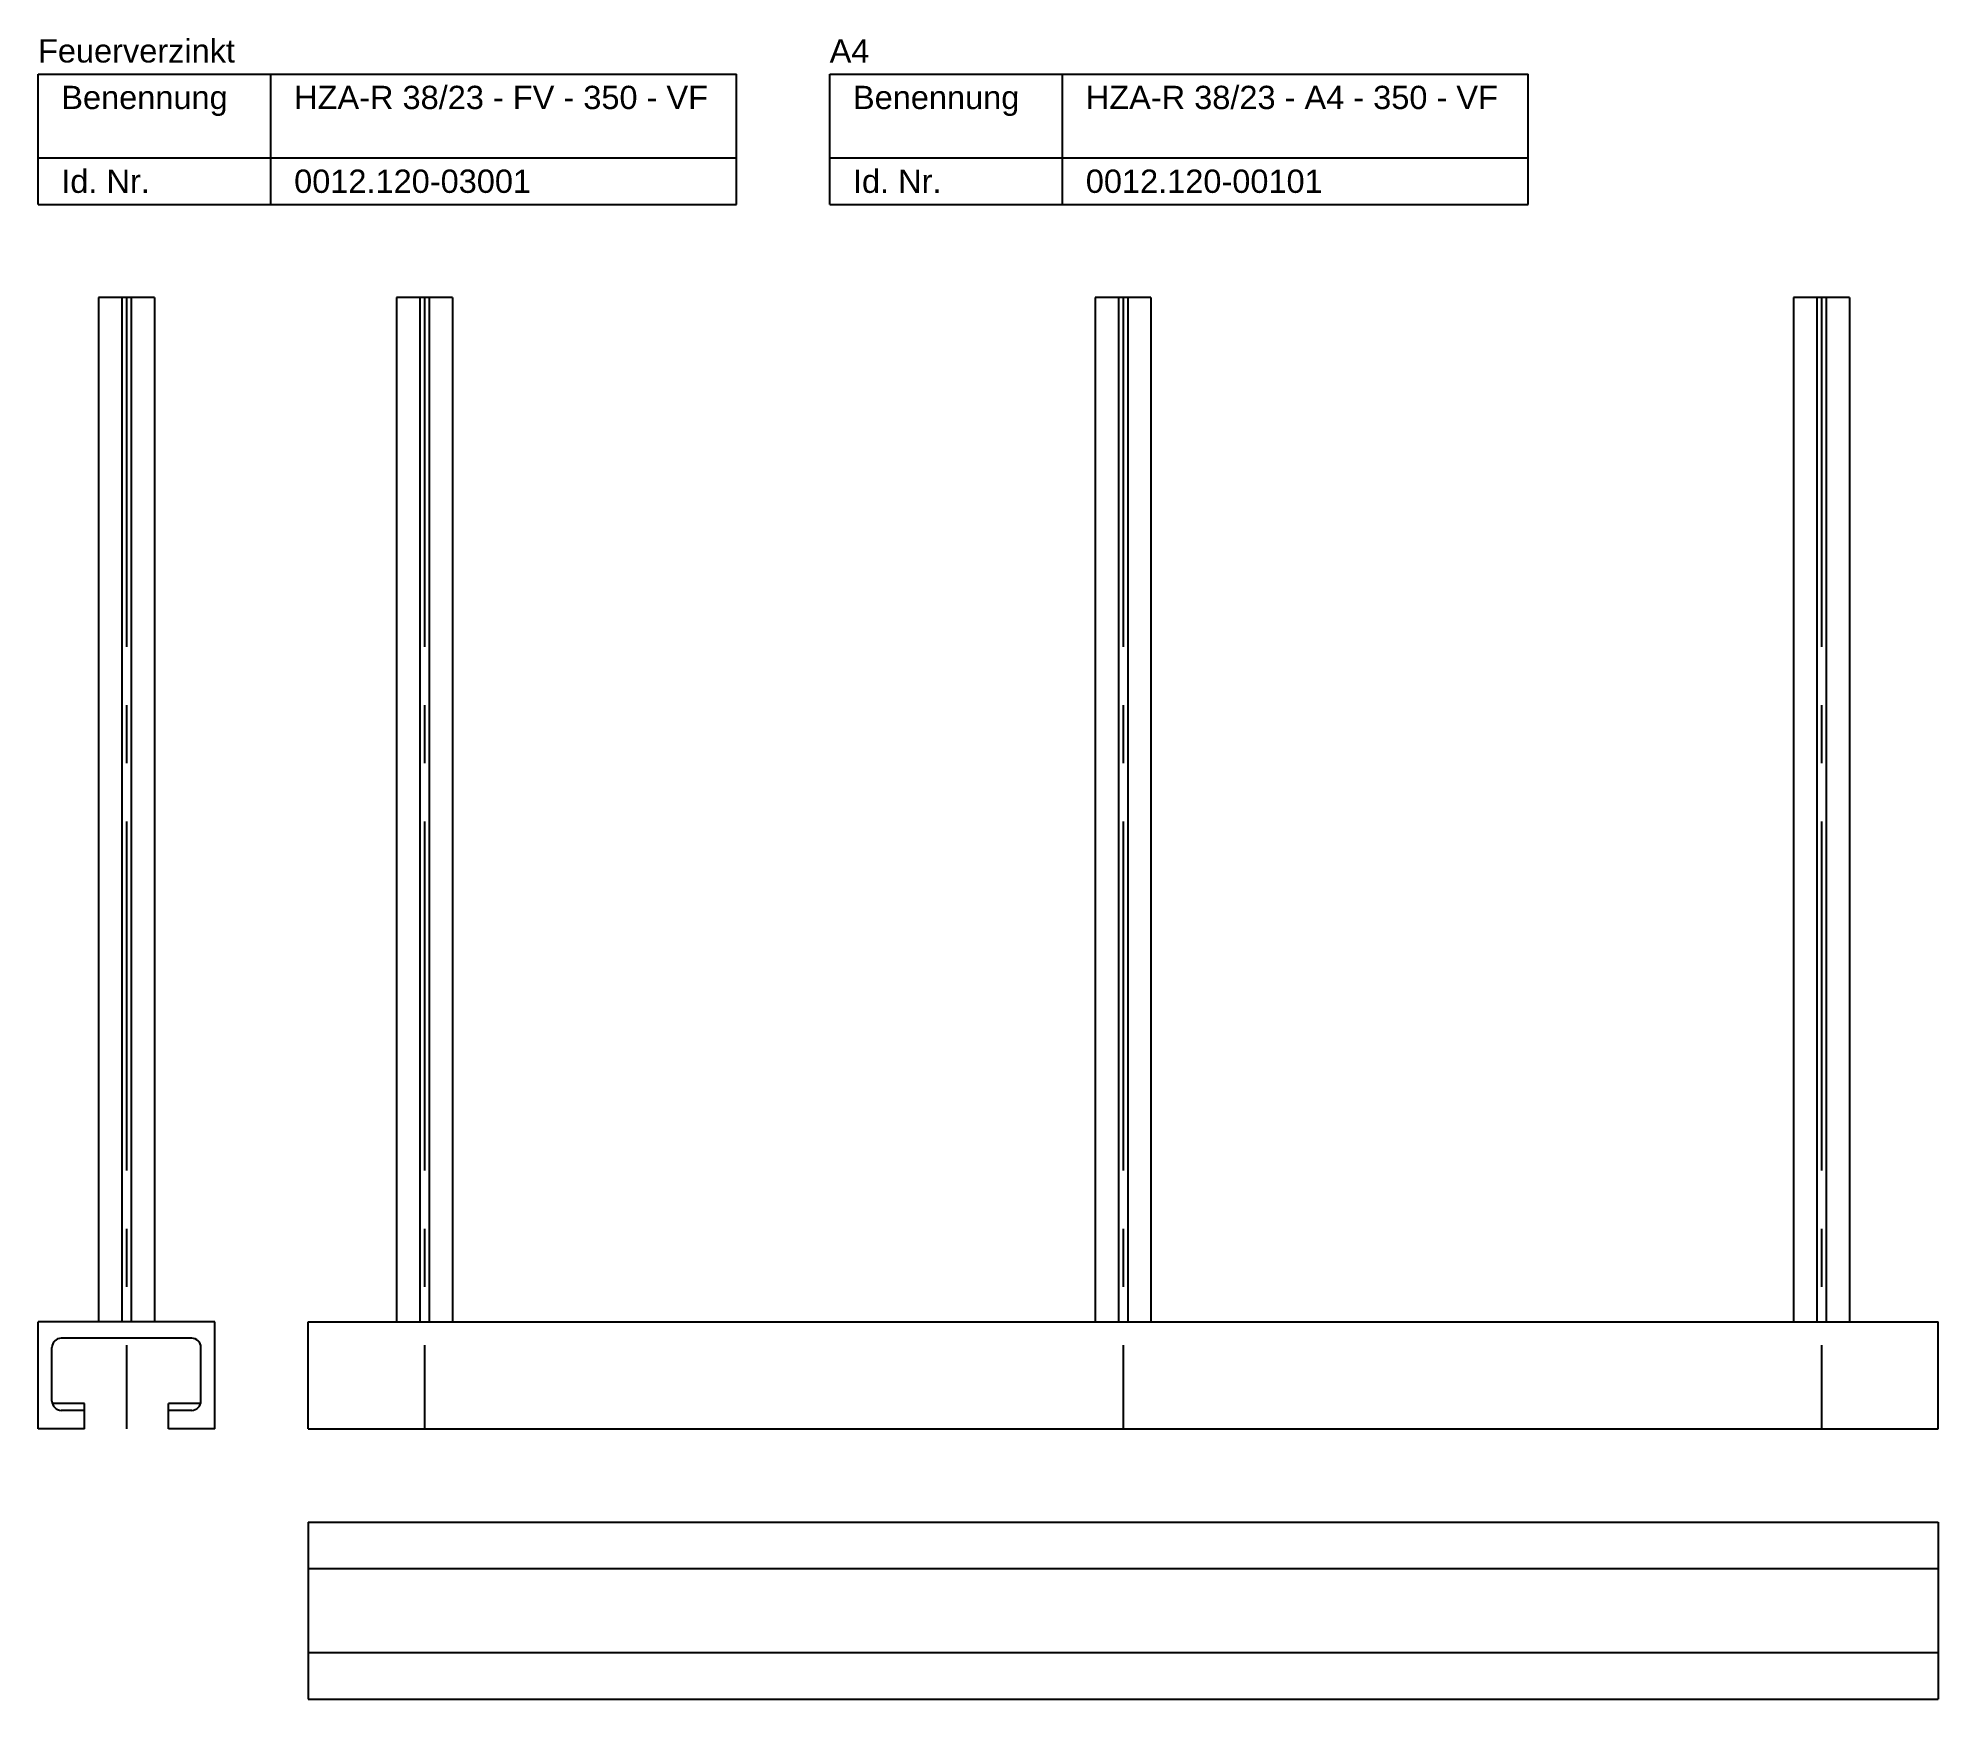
# Model space of a CAD drawing. Header units: millimetres. Extents: x -218 to 190, y 1410 to 1767.
import ezdxf

# ---------------------------------------------------------------- set-up
doc = ezdxf.new("R2010")
doc.units = ezdxf.units.MM
doc.header["$LTSCALE"] = 10
doc.linetypes.add('MITTE2', pattern=[1.125, 0.75, -0.125, 0.125, -0.125])
doc.layers.add('HALFEN', color=2, linetype='CONTINUOUS')
doc.styles.add('ARIAL50', font='ARIAL.TTF', dxfattribs={"height": 5})

msp = doc.modelspace()

# ---------------------------------------------------------------- linework, layer by layer
at = {"layer": 'HALFEN'}
for p, q in [((-217.75, 1759.25), (-67.75, 1759.25)), ((-217.75, 1731.25), (-217.75, 1759.25)), ((-167.75, 1731.25), (-167.75, 1759.25)), ((-67.75, 1731.25), (-67.75, 1759.25)), ((-47.75, 1759.25), (102.25, 1759.25)), ((-47.75, 1731.25), (-47.75, 1759.25)), ((2.25, 1731.25), (2.25, 1759.25)), ((102.25, 1731.25), (102.25, 1759.25)), ((-217.75, 1741.25), (-67.75, 1741.25)), ((-47.75, 1741.25), (102.25, 1741.25)), ((-217.75, 1731.25), (-67.75, 1731.25)), ((-47.75, 1731.25), (102.25, 1731.25)), ((-204.75, 1711.25), (-204.75, 1491.25)), ((-192.75, 1711.25), (-204.75, 1711.25)), ((-192.75, 1711.25), (-192.75, 1491.25)), ((-140.75, 1711.25), (-140.75, 1491.25)), ((-128.75, 1711.25), (-140.75, 1711.25)), ((-128.75, 1711.25), (-128.75, 1491.25)), ((9.25, 1711.25), (9.25, 1491.25)), ((21.25, 1711.25), (9.25, 1711.25)), ((21.25, 1711.25), (21.25, 1491.25)), ((159.25, 1711.25), (159.25, 1491.25)), ((171.25, 1711.25), (159.25, 1711.25)), ((171.25, 1711.25), (171.25, 1491.25)), ((-179.75, 1491.25), (-217.75, 1491.25)), ((-217.75, 1468.25), (-217.75, 1491.25)), ((-179.75, 1468.25), (-179.75, 1491.25)), ((-159.75, 1491.25), (190.25, 1491.25)), ((-159.75, 1468.25), (-159.75, 1491.25)), ((190.25, 1468.25), (190.25, 1491.25)), ((-214.75, 1474.25), (-214.75, 1485.75)), ((-184.75, 1487.75), (-212.75, 1487.75)), ((-182.75, 1474.25), (-182.75, 1485.75)), ((-207.75, 1473.75), (-214.69, 1473.75)), ((-207.75, 1468.25), (-207.75, 1473.75)), ((-189.75, 1468.25), (-189.75, 1473.75)), ((-182.81, 1473.75), (-189.75, 1473.75)), ((-207.75, 1472.25), (-212.75, 1472.25)), ((-184.75, 1472.25), (-189.75, 1472.25)), ((-207.75, 1468.25), (-217.75, 1468.25)), ((-179.75, 1468.25), (-189.75, 1468.25)), ((-159.75, 1468.25), (190.25, 1468.25)), ((-159.75, 1448.25), (190.25, 1448.25)), ((-159.75, 1448.25), (-159.75, 1410.25)), ((190.25, 1448.25), (190.25, 1410.25)), ((-159.75, 1438.25), (190.25, 1438.25)), ((-159.75, 1420.25), (190.25, 1420.25)), ((-159.75, 1410.25), (190.25, 1410.25))]:
    msp.add_line(p, q, dxfattribs=at)
at = {"layer": 'HALFEN', "color": 1, "ltscale": 10}
for p, q in [((-199.75, 1711.25), (-199.75, 1491.25)), ((-197.75, 1711.25), (-197.75, 1491.25)), ((-135.75, 1711.25), (-135.75, 1491.25)), ((-133.75, 1711.25), (-133.75, 1491.25)), ((14.25, 1711.25), (14.25, 1491.25)), ((16.25, 1711.25), (16.25, 1491.25)), ((164.25, 1711.25), (164.25, 1491.25)), ((166.25, 1711.25), (166.25, 1491.25))]:
    msp.add_line(p, q, dxfattribs=at)
at = {"layer": 'HALFEN', "color": 1, "linetype": 'MITTE2', "ltscale": 10}
for p, q in [((-198.75, 1711.25), (-198.75, 1468.25)), ((-134.75, 1711.25), (-134.75, 1468.25)), ((15.25, 1711.25), (15.25, 1468.25)), ((165.25, 1711.25), (165.25, 1468.25))]:
    msp.add_line(p, q, dxfattribs=at)
at = {"layer": 'HALFEN'}
for centre, start, end in [((-212.75, 1485.75), 90, 180), ((-184.75, 1485.75), 0, 90), ((-212.75, 1474.25), 180, 270), ((-184.75, 1474.25), 270, 0)]:
    msp.add_arc(centre, 2, start, end, dxfattribs=at)

# ---------------------------------------------------------------- texts
at = {"layer": 'HALFEN', "style": 'ARIAL50'}
for s, p in [('Feuerverzinkt', (-217.75, 1761.75)), ('A4', (-47.75, 1761.75)), ('Benennung', (-212.75, 1751.75)), ('HZA-R 38/23 - FV - 350 - VF', (-162.75, 1751.75)), ('Benennung', (-42.75, 1751.75)), ('HZA-R 38/23 - A4 - 350 - VF', (7.25, 1751.75)), ('Id. Nr.', (-212.75, 1733.75)), ('0012.120-03001', (-162.75, 1733.75)), ('Id. Nr.', (-42.75, 1733.75)), ('0012.120-00101', (7.25, 1733.75))]:
    msp.add_text(s, height=5, dxfattribs=at).set_placement(p)

doc.saveas('drawing.dxf')
